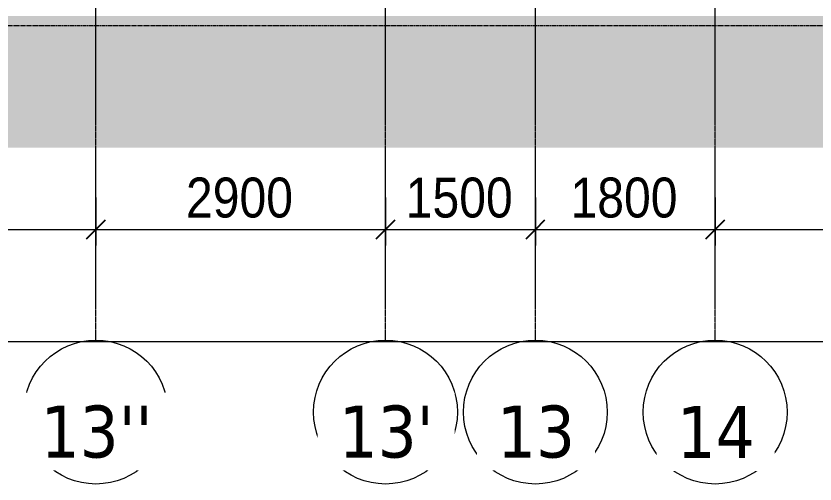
# Model space of a CAD drawing. Header units: millimetres. Extents: x -134153 to 99383, y -5233 to 35400.
# Drawn here: x 72759 to 80759, y -4584 to 100 of the extents above; entities that cross this region are included whole.
import ezdxf

# ---------------------------------------------------------------- set-up
doc = ezdxf.new("R2010")
doc.units = ezdxf.units.MM
doc.linetypes.add('Centre', pattern=[31.75, 6.35, -4.7625, 15.875, -4.7625])
doc.linetypes.add('Grid Line', pattern=[22.225, 12.7, -3.175, 3.175, -3.175])
for name, color, linetype, lineweight in [('A-ANNO-DIMS', 211, 'Continuous', 9), ('A-ANNO-DIMS-160', 211, 'Continuous', 9), ('A-DETL-GENF-2', 9, 'Continuous', 9), ('A-FLOR-LEVL-2', 51, 'Centre', 9), ('S-GRID-1', 1, 'Grid Line', 9), ('S-GRID-IDEN', 1, 'Continuous', 9)]:
    doc.layers.add(name, color=color, linetype=linetype, lineweight=lineweight)
doc.styles.add('Tahoma_B_1', font='tahomabd_0.ttf', dxfattribs={"height": 520})
doc.styles.add('UTM Avo', font='UTM Avo.ttf', dxfattribs={"width": 0.9, "height": 400})
doc.dimstyles.new('1_Dim_chi_tiet_2_5', dxfattribs={"dimscale": 304.8, "dimtxt": 399.720379, "dimasz": 0.629921, "dimexe": 0.524934, "dimexo": 0.0625, "dimgap": 0.052493, "dimtad": 1, "dimdec": 0, "dimrnd": 5, "dimzin": 0, "dimdsep": 46, "dimtxsty": 'UTM Avo', "dimblk1": 'OBLIQUE', "dimblk2": 'OBLIQUE', "dimsah": 1, "dimcen": 0.09, "dimdle": 0.524934, "dimazin": 0, "dimtfac": 1, "dimtdec": 4, "dimtix": 1, "dimtmove": 0, "dimatfit": 3, "dimfxl": 1.049869, "dimfxlon": 1, "dimtvp": 1, "dimtolj": 1, "dimtzin": 0, "dimarcsym": 2})

# ---------------------------------------------------------------- blocks, each defined once
blk = doc.blocks.new('Grid - M_Grid Head - Circle-353313-TKCS_MẶT ĐỨNG HƯỚNG NAM')
at = {"layer": 'S-GRID-IDEN'}
blk.add_circle((33652.6, -3863.7), 720, dxfattribs=at)
blk = doc.blocks.new('DIMBLOCK138-TKCS_MẶT ĐỨNG HƯỚNG NAM')
at = {"layer": 'A-ANNO-DIMS-160'}
for p, q in [((69658.9, -1716.5), (69658.9, -2196.5)), ((69658.9, -2036.5), (69658.9, -1716.5)), ((73558.9, -1716.5), (73558.9, -2196.5)), ((73558.9, -2036.5), (73558.9, -1716.5)), ((69658.9, -2036.5), (73558.9, -2036.5))]:
    blk.add_line(p, q, dxfattribs=at)
at = {"layer": 'A-ANNO-DIMS-160', "lineweight": 25}
for p, q in [((69658.9, -2036.5), (69754.9, -1940.5)), ((73558.9, -2036.5), (73654.9, -1940.5)), ((69658.9, -2036.5), (69562.9, -2132.5)), ((73558.9, -2036.5), (73462.9, -2132.5))]:
    blk.add_line(p, q, dxfattribs=at)
at = {"layer": 'A-ANNO-DIMS-160', "color": 0, "insert": (71061.1, -1516.8), "char_height": 400, "width": 1314.636, "attachment_point": 1, "line_spacing_factor": 1.110334, "style": 'UTM Avo'}
blk.add_mtext('3900', dxfattribs=at)
blk = doc.blocks.new('_Oblique')
at = {"color": 0, "linetype": 'ByBlock', "lineweight": -2}
blk.add_line((-0.5, -0.5), (0.5, 0.5), dxfattribs=at)
blk = doc.blocks.new('DIMBLOCK139-TKCS_MẶT ĐỨNG HƯỚNG NAM')
at = {"layer": 'A-ANNO-DIMS-160'}
for p, q in [((73558.9, -1716.5), (73558.9, -2196.5)), ((73558.9, -2036.5), (73558.9, -1716.5)), ((76458.9, -1716.5), (76458.9, -2196.5)), ((76458.9, -2036.5), (76458.9, -1716.5)), ((73558.9, -2036.5), (76458.9, -2036.5))]:
    blk.add_line(p, q, dxfattribs=at)
at = {"layer": 'A-ANNO-DIMS-160', "lineweight": 25}
for p, q in [((73558.9, -2036.5), (73654.9, -1940.5)), ((76458.9, -2036.5), (76554.9, -1940.5)), ((73558.9, -2036.5), (73462.9, -2132.5)), ((76458.9, -2036.5), (76362.9, -2132.5))]:
    blk.add_line(p, q, dxfattribs=at)
at = {"layer": 'A-ANNO-DIMS-160', "color": 0, "insert": (74461.1, -1516.8), "char_height": 400, "width": 1314.636, "attachment_point": 1, "line_spacing_factor": 1.110334, "style": 'UTM Avo'}
blk.add_mtext('2900', dxfattribs=at)
blk = doc.blocks.new('DIMBLOCK140-TKCS_MẶT ĐỨNG HƯỚNG NAM')
at = {"layer": 'A-ANNO-DIMS-160'}
for p, q in [((76458.9, -1716.5), (76458.9, -2196.5)), ((76458.9, -2036.5), (76458.9, -1716.5)), ((77958.9, -1716.5), (77958.9, -2196.5)), ((77958.9, -2036.5), (77958.9, -1716.5)), ((76458.9, -2036.5), (77958.9, -2036.5))]:
    blk.add_line(p, q, dxfattribs=at)
at = {"layer": 'A-ANNO-DIMS-160', "lineweight": 25}
for p, q in [((76458.9, -2036.5), (76554.9, -1940.5)), ((77958.9, -2036.5), (78054.9, -1940.5)), ((76458.9, -2036.5), (76362.9, -2132.5)), ((77958.9, -2036.5), (77862.9, -2132.5))]:
    blk.add_line(p, q, dxfattribs=at)
at = {"layer": 'A-ANNO-DIMS-160', "color": 0, "insert": (76661.1, -1516.8), "char_height": 400, "width": 1314.636, "attachment_point": 1, "line_spacing_factor": 1.110334, "style": 'UTM Avo'}
blk.add_mtext('1500', dxfattribs=at)
blk = doc.blocks.new('DIMBLOCK141-TKCS_MẶT ĐỨNG HƯỚNG NAM')
at = {"layer": 'A-ANNO-DIMS-160'}
for p, q in [((77958.9, -1716.5), (77958.9, -2196.5)), ((77958.9, -2036.5), (77958.9, -1716.5)), ((79758.9, -1716.5), (79758.9, -2196.5)), ((79758.9, -2036.5), (79758.9, -1716.5)), ((77958.9, -2036.5), (79758.9, -2036.5))]:
    blk.add_line(p, q, dxfattribs=at)
at = {"layer": 'A-ANNO-DIMS-160', "lineweight": 25}
for p, q in [((77958.9, -2036.5), (78054.9, -1940.5)), ((79758.9, -2036.5), (79854.9, -1940.5)), ((77958.9, -2036.5), (77862.9, -2132.5)), ((79758.9, -2036.5), (79662.9, -2132.5))]:
    blk.add_line(p, q, dxfattribs=at)
at = {"layer": 'A-ANNO-DIMS-160', "color": 0, "insert": (78311.1, -1516.8), "char_height": 400, "width": 1314.636, "attachment_point": 1, "line_spacing_factor": 1.110334, "style": 'UTM Avo'}
blk.add_mtext('1800', dxfattribs=at)
blk = doc.blocks.new('DIMBLOCK142-TKCS_MẶT ĐỨNG HƯỚNG NAM')
at = {"layer": 'A-ANNO-DIMS-160'}
for p, q in [((79758.9, -1716.5), (79758.9, -2196.5)), ((79758.9, -2036.5), (79758.9, -1716.5)), ((83558.9, -1716.5), (83558.9, -2196.5)), ((83558.9, -2036.5), (83558.9, -1716.5)), ((79758.9, -2036.5), (83558.9, -2036.5))]:
    blk.add_line(p, q, dxfattribs=at)
at = {"layer": 'A-ANNO-DIMS-160', "lineweight": 25}
for p, q in [((79758.9, -2036.5), (79854.9, -1940.5)), ((83558.9, -2036.5), (83654.9, -1940.5)), ((79758.9, -2036.5), (79662.9, -2132.5)), ((83558.9, -2036.5), (83462.9, -2132.5))]:
    blk.add_line(p, q, dxfattribs=at)
at = {"layer": 'A-ANNO-DIMS-160', "color": 0, "insert": (81111.1, -1516.8), "char_height": 400, "width": 1314.636, "attachment_point": 1, "line_spacing_factor": 1.110334, "style": 'UTM Avo'}
blk.add_mtext('3800', dxfattribs=at)
blk = doc.blocks.new('DIMBLOCK144-TKCS_MẶT ĐỨNG HƯỚNG NAM')
at = {"layer": 'A-ANNO-DIMS-160'}
for p, q in [((-4841.1, -2836.5), (-4841.1, -3316.5)), ((-4841.1, -3156.5), (-4841.1, -2836.5)), ((88758.9, -2836.5), (88758.9, -3316.5)), ((88758.9, -3156.5), (88758.9, -2836.5)), ((-5001.1, -3156.5), (88918.9, -3156.5))]:
    blk.add_line(p, q, dxfattribs=at)
at = {"layer": 'A-ANNO-DIMS-160', "lineweight": 25}
for p, q in [((-4841.1, -3156.5), (-4745.1, -3060.5)), ((88758.9, -3156.5), (88854.9, -3060.5)), ((-4841.1, -3156.5), (-4937.1, -3252.5)), ((88758.9, -3156.5), (88662.9, -3252.5))]:
    blk.add_line(p, q, dxfattribs=at)
at = {"layer": 'A-ANNO-DIMS-160', "color": 0, "insert": (41274.1, -2636.8), "char_height": 400, "width": 1643.295, "attachment_point": 1, "line_spacing_factor": 1.110334, "style": 'UTM Avo'}
blk.add_mtext('93600', dxfattribs=at)

msp = doc.modelspace()

# ---------------------------------------------------------------- hatches: boundary and pattern name
at = {"layer": 'A-DETL-GENF-2'}
h = msp.add_hatch(dxfattribs=at)
h.set_pattern_fill('FP_61', color=256, style=0, pattern_type=2)
h.set_pattern_definition([(0, (44078.9, 0), (774.192, 774.192), [774.192, -774.192]), (0, (44078.9, 290.3), (774.192, 774.192), [774.192, -774.192]), (0, (44078.9, 580.64), (774.192, 774.192), [774.192, -774.192]), (90, (44175.7, 677.4), (-774.192, 774.192), [774.192, -774.192]), (90, (44466, 677.4), (-774.192, 774.192), [774.192, -774.192]), (90, (44756.3, 677.4), (-774.192, 774.192), [774.192, -774.192])])
h.paths.add_polyline_path([(-8674.5, -1216.2), (92867, -1216.2), (92867, 100), (-8674.5, 100), (-8674.5, -664.1)])

# ---------------------------------------------------------------- linework, layer by layer
at = {"layer": 'A-FLOR-LEVL-2'}
msp.add_line((93626.9, 0), (-12769.4, 0), dxfattribs=at)
at = {"layer": 'S-GRID-1'}
for p, q in [((73558.9, -3143.7), (73558.9, 856.3)), ((76458.9, -3143.7), (76458.9, 856.3)), ((77958.9, -3143.7), (77958.9, 856.3)), ((79758.9, -3143.7), (79758.9, 856.3))]:
    msp.add_line(p, q, dxfattribs=at)

# ---------------------------------------------------------------- block references
at = {"layer": 'S-GRID-IDEN'}
for p in [(39906.4, 0), (42806.3, 0), (44306.3, 0), (46106.3, 0)]:
    msp.add_blockref('Grid - M_Grid Head - Circle-353313-TKCS_MẶT ĐỨNG HƯỚNG NAM', p, dxfattribs=at)

# ---------------------------------------------------------------- dimensions: what is measured, and where the dimension line sits
at = {"layer": 'A-ANNO-DIMS'}
for base, p1, p2, override, picture, middle in [((73558.9, -2036.5), (69658.9, -1716.5), (73558.9, -1716.5), {"dimpost": '<>', "dimfxl": 3900.071331}, 'DIMBLOCK138-TKCS_MẶT ĐỨNG HƯỚNG NAM', (71608.9, -1813.5)), ((76458.9, -2036.5), (73558.9, -1716.5), (76458.9, -1716.5), {"dimpost": '<>', "dimfxl": 2899.928669}, 'DIMBLOCK139-TKCS_MẶT ĐỨNG HƯỚNG NAM', (75008.9, -1813.5)), ((77958.9, -2036.5), (76458.9, -1716.5), (77958.9, -1716.5), {"dimpost": '<>', "dimfxl": 1500}, 'DIMBLOCK140-TKCS_MẶT ĐỨNG HƯỚNG NAM', (77208.9, -1813.5)), ((79758.9, -2036.5), (77958.9, -1716.5), (79758.9, -1716.5), {"dimpost": '<>', "dimfxl": 1800}, 'DIMBLOCK141-TKCS_MẶT ĐỨNG HƯỚNG NAM', (78858.9, -1813.5)), ((83558.9, -2036.5), (79758.9, -1716.5), (83558.9, -1716.5), {"dimpost": '<>', "dimfxl": 3800}, 'DIMBLOCK142-TKCS_MẶT ĐỨNG HƯỚNG NAM', (81658.9, -1813.5)), ((88758.9, -3156.5), (-4841.1, -2836.5), (88758.9, -2836.5), {"dimpost": '<>', "dimfxl": 93600}, 'DIMBLOCK144-TKCS_MẶT ĐỨNG HƯỚNG NAM', (41958.9, -2933.5))]:
    dim = msp.add_linear_dim(base=base, p1=p1, p2=p2, dimstyle='1_Dim_chi_tiet_2_5', override=override, dxfattribs=at)
    dim.commit()
    dim.dimension.update_dxf_attribs({"geometry": picture, "text_midpoint": middle})

# ---------------------------------------------------------------- next in the draw order: texts
at = {"layer": 'S-GRID-IDEN', "char_height": 520, "attachment_point": 5, "line_spacing_factor": 0.996129, "style": 'Tahoma_B_1', "bg_fill": 3, "box_fill_scale": 1.25, "bg_fill_color": 256, "bg_fill_true_color": 13158600, "bg_fill_transparency": 0}
for s, insert, width in [("\\pt2031.9988,4063.9976,6096.0016,8128.0004,10159.9992,12191.998,14224.002,16256.0008,18287.9996,20319.9984,22352.0024,24384.0012,26416,28447.9988,30479.9976,32512.0016,34544.0004,36575.9992,38607.998,40640.002,42672.0008,44703.9996,46735.9984,48768.0024,50800.0012,52832,54863.9988,56895.9976,58928.0016,60960.0004,62991.9992,65023.998;13''", (73565.6, -4063.4), 1302.4), ("\\pt2031.9988,4063.9976,6096.0016,8128.0004,10159.9992,12191.998,14224.002,16256.0008,18287.9996,20319.9984,22352.0024,24384.0012,26416,28447.9988,30479.9976,32512.0016,34544.0004,36575.9992,38607.998,40640.002,42672.0008,44703.9996,46735.9984,48768.0024,50800.0012,52832,54863.9988,56895.9976,58928.0016,60960.0004,62991.9992,65023.998;13'", (76465.6, -4063.4), 1112), ('\\pt2031.9988,4063.9976,6096.0016,8128.0004,10159.9992,12191.998,14224.002,16256.0008,18287.9996,20319.9984,22352.0024,24384.0012,26416,28447.9988,30479.9976,32512.0016,34544.0004,36575.9992,38607.998,40640.002,42672.0008,44703.9996,46735.9984,48768.0024,50800.0012,52832,54863.9988,56895.9976,58928.0016,60960.0004,62991.9992,65023.998;13', (77965.6, -4063.4), 921.6), ('\\pt2031.9988,4063.9976,6096.0016,8128.0004,10159.9992,12191.998,14224.002,16256.0008,18287.9996,20319.9984,22352.0024,24384.0012,26416,28447.9988,30479.9976,32512.0016,34544.0004,36575.9992,38607.998,40640.002,42672.0008,44703.9996,46735.9984,48768.0024,50800.0012,52832,54863.9988,56895.9976,58928.0016,60960.0004,62991.9992,65023.998;14', (79765.6, -4063.4), 921.6)]:
    msp.add_mtext(s, dxfattribs=dict(at, insert=insert, width=width))

doc.saveas('drawing.dxf')
